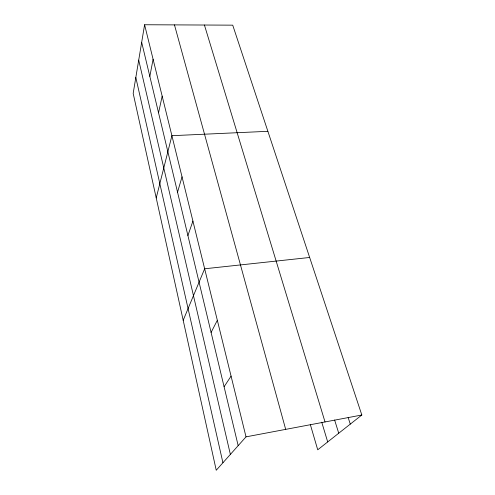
<?xml version="1.0" encoding="UTF-8"?>
<svg xmlns="http://www.w3.org/2000/svg" width="495" height="495" viewBox="0 0 495 495"><rect width="100%" height="100%" fill="white"/><g stroke="black" fill="none" stroke-linecap="round" stroke-linejoin="round"><path stroke-width="0.74" d="M144.596 24.75L133.174 93.394L216.241 470.25L246.021 436.856L361.826 415.008L232.724 25.158L144.596 24.75L246.021 436.856M149.837 76.403L153.091 59.264M158.549 112.804L162.168 96.16M156.222 197.951L171.901 135.692L267.875 131.311M177.538 192.19L182.036 176.863M187.914 235.564L192.92 221.11M183.193 320.302L204.652 268.779L309.66 257.474M211.087 332.436L217.33 320.29M224.087 386.756L231.072 376.126M361.826 415.008L317.728 449.8L310.334 424.568M348.152 417.508L350.274 424.122M334.632 420.038L338.735 433.23M204.423 25.028L325.029 421.95M321.744 422.198L327.696 441.936M174.469 24.886L285.683 429.375M141.675 42.292L238.175 445.655M138.711 60.124L230.367 454.41M135.822 77.474L222.929 462.751"/></g></svg>
